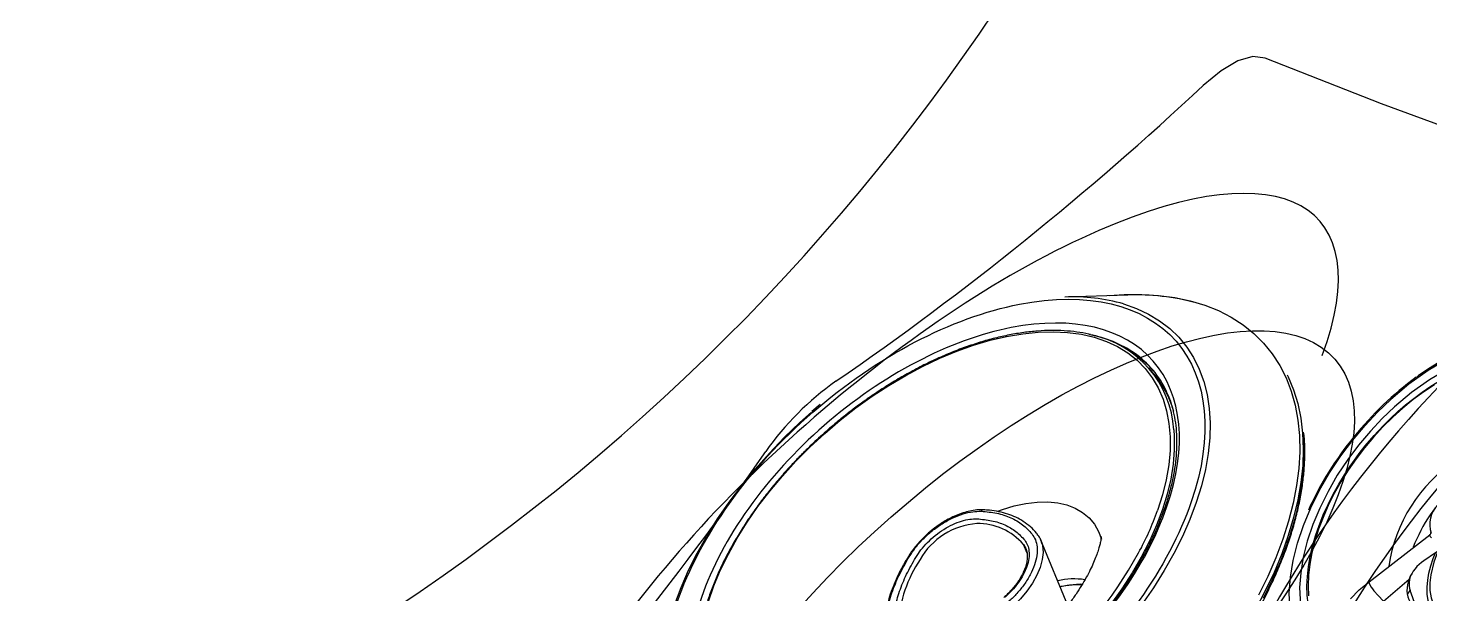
# Model space of a CAD drawing. Extents: x 398 to 509, y 623 to 780.
# Drawn here: x 487.97 to 497.15, y 660.42 to 664.12 of the extents above; entities that cross this region are included whole.
import ezdxf

# ---------------------------------------------------------------- set-up
doc = ezdxf.new("R2010")
doc.units = 0
doc.header["$MEASUREMENT"] = 0
for name, color, linetype in [('1', 4, 'Continuous'), ('2', 3, 'Continuous'), ('JET', 3, 'Continuous'), ('Menu', 1, 'Continuous')]:
    doc.layers.add(name, color=color, linetype=linetype)

# ---------------------------------------------------------------- blocks, each defined once
blk = doc.blocks.new('5Dir_1645301-2')
at = {"layer": '1', "color": 3, "linetype": 'Continuous', "lineweight": 25}
for p, q in [((-0.0321, 1.3945), (-0.1035, 1.3956)), ((1.9559, 0.6126), (1.637, 0.8735)), ((1.7469, 0.1183), (1.7469, 0.16)), ((0.3503, -0.2281), (0.3695, -0.17)), ((0.3695, -0.17), (0.3637, -0.2012)), ((0.4815, -0.1824), (0.4823, -0.1777)), ((0.3274, -0.662), (0.4737, -0.2242)), ((0.4737, -0.2242), (0.4645, -0.2462))]:
    blk.add_line(p, q, dxfattribs=at)
at = {"layer": '1', "color": 3, "linetype": 'Continuous', "lineweight": 25, "flags": 128}
for points in [[(-1.6099, 1.034), (-1.5059, 1.0901), (-1.3957, 1.1421), (-1.2797, 1.1898), (-1.1584, 1.2328), (-1.0324, 1.2711), (-0.9023, 1.3045), (-0.7686, 1.3327), (-0.6319, 1.3558), (-0.4929, 1.3735), (-0.3521, 1.3858), (-0.2103, 1.3926), (-0.1097, 1.3942)], [(-1.4309, 0.9035), (-1.3365, 0.9569), (-1.2357, 1.0063), (-1.129, 1.0513), (-1.0169, 1.0917), (-0.9001, 1.1274), (-0.7791, 1.1581), (-0.6546, 1.1836), (-0.5272, 1.204), (-0.3976, 1.2189), (-0.2665, 1.2285), (-0.1345, 1.2325), (-0.0024, 1.231), (0.1292, 1.2241), (0.2596, 1.2117), (0.3881, 1.1938), (0.5141, 1.1707), (0.6368, 1.1424), (0.7556, 1.109), (0.87, 1.0708), (0.9793, 1.0279), (1.083, 0.9806), (1.1804, 0.9291), (1.2712, 0.8736), (1.3548, 0.8145), (1.4308, 0.7521), (1.4988, 0.6867), (1.5585, 0.6186), (1.6095, 0.5482), (1.6515, 0.4759), (1.6845, 0.402), (1.708, 0.327), (1.7222, 0.2511), (1.7268, 0.1749), (1.7219, 0.0986), (1.7075, 0.0228), (1.6836, -0.0523), (1.6504, -0.1261), (1.608, -0.1984), (1.5568, -0.2687), (1.4969, -0.3367), (1.4286, -0.402), (1.3524, -0.4643), (1.2685, -0.5233), (1.1775, -0.5786), (1.1775, -0.5786)], [(1.6722, -1.2596), (1.5585, -1.3208), (1.4384, -1.3778), (1.3125, -1.4304)], [(1.862, 0.6895), (1.9409, 0.6298), (2.0282, 0.5555), (2.1073, 0.4783), (2.178, 0.3984), (2.2401, 0.3161), (2.2933, 0.2318), (2.3374, 0.1458), (2.3722, 0.0583), (2.3977, -0.0302), (2.4137, -0.1194), (2.4201, -0.2091), (2.4169, -0.2988), (2.4042, -0.3882), (2.382, -0.4771), (2.3503, -0.5649), (2.3093, -0.6515), (2.2592, -0.7364), (2.2001, -0.8194), (2.1323, -0.9001), (2.056, -0.9783), (1.9715, -1.0536), (1.8792, -1.1258), (1.7793, -1.1946), (1.6722, -1.2596)], [(1.8975, 0.5863), (1.9414, 0.5091), (1.9768, 0.4294), (2.0028, 0.3486), (2.0194, 0.267), (2.0265, 0.1849), (2.0242, 0.1027), (2.0123, 0.0208), (1.9909, -0.0604), (1.9603, -0.1407), (1.9204, -0.2196), (1.8714, -0.2967), (1.8137, -0.3719), (1.7473, -0.4446), (1.6727, -0.5146), (1.5902, -0.5816), (1.5001, -0.6452), (1.4029, -0.7052), (1.2989, -0.7614), (1.1886, -0.8134), (1.0726, -0.861), (0.9514, -0.9041), (0.8254, -0.9424), (0.6953, -0.9757)], [(0.3845, 0.1043), (0.4154, 0.0925), (0.4898, 0.0594), (0.5579, 0.022), (0.619, -0.0191), (0.6724, -0.0637), (0.7176, -0.1113), (0.7541, -0.1612), (0.7815, -0.2131), (0.7996, -0.2663), (0.808, -0.3203), (0.8068, -0.3745), (0.7959, -0.4283), (0.7764, -0.4794)], [(1.6041, -0.2516), (1.5797, -0.2838), (1.5205, -0.352), (1.4531, -0.4175), (1.3778, -0.4802), (1.2949, -0.5396), (1.2049, -0.5954), (1.1082, -0.6473), (1.0054, -0.6952), (0.8969, -0.7387), (0.7833, -0.7776), (0.6652, -0.8117), (0.5431, -0.8409)], [(0.4645, -0.2462), (0.4582, -0.2578), (0.432, -0.2932), (0.3968, -0.3258), (0.3534, -0.355), (0.3029, -0.38), (0.2464, -0.4003), (0.1851, -0.4155), (0.1206, -0.4251), (0.0544, -0.4289)], [(0.3637, -0.2012), (0.3621, -0.2055), (0.358, -0.2151)], [(2.4013, -0.4661), (2.3975, -0.4799), (2.3683, -0.5675), (2.3298, -0.6539), (2.2823, -0.7388), (2.2259, -0.8218), (2.1608, -0.9027), (2.0873, -0.9812), (2.0057, -1.057), (1.9162, -1.1297), (1.8192, -1.1991), (1.715, -1.265), (1.6041, -1.3271), (1.4868, -1.3852), (1.3637, -1.4391), (1.235, -1.4885)], [(0.3694, -0.5362), (0.423, -0.5674), (0.4612, -0.5944)], [(1.6787, -1.2973), (1.5656, -1.3581), (1.4463, -1.4147), (1.3212, -1.4671)]]:
    blk.add_lwpolyline(points, dxfattribs=at)
at = {"layer": '1', "color": 3, "linetype": 'Continuous', "lineweight": 25}
for centre, radius, start, end in [((0.8989, -0.0578), 1.1883, 32.81923, 51.60039), ((0.9919, 0.1009), 0.7732, 14.73187, 38.30836), ((1.0733, 0.1599), 0.6716, 322.21365, 37.70469), ((1.0511, -0.5183), 1.4484, 33.44256, 51.337), ((1.1159, 0.1164), 0.6428, 1.323, 17.96939), ((1.1265, 0.144), 0.632, 343.99982, 14.05608), ((0.0393, -0.6681), 0.9029, 105.73827, 134.25635), ((-0.2543, 0.2559), 0.00834, 34.68173, 94.24725), ((-0.0523, -0.2452), 0.4716, 53.4572, 108.95673), ((-0.0308, -0.1712), 0.4002, 0.16623, 49.6307), ((0.3099, 0.1598), 0.0171, 52.64989, 113.7879), ((1.0893, 0.1228), 0.6576, 334.56119, 359.60767), ((0.1392, -0.9407), 0.5067, 41.00373, 61.27246), ((0.1921, 1.179), 2.015, 290.626, 299.27865), ((-0.1029, 2.0654), 2.9487, 249.51846, 289.92178), ((0.8358, 0.249), 1.7611, 298.59552, 322.60831)]:
    blk.add_arc(centre, radius, start, end, dxfattribs=at)
for points, knots in [([(-1.5883, 1.0334), (-1.1945, 1.2607), (-0.6604, 1.3884), (0.4534, 1.3884), (0.9875, 1.2607), (1.7751, 0.806), (1.9963, 0.4977), (1.9963, -0.1453), (1.7751, -0.4536), (1.3813, -0.681)], [0, 0, 0, 0, 0.25, 0.25, 0.5, 0.5, 0.75, 0.75, 1, 1, 1, 1]), ([(-0.1035, 1.2365), (-0.1472, 1.236), (-0.2083, 1.2353), (-0.2979, 1.2308), (-0.3735, 1.2254), (-0.463, 1.2165), (-0.5558, 1.2045), (-0.6517, 1.1889), (-0.7488, 1.1697), (-0.8461, 1.1469), (-0.9425, 1.1205), (-1.0372, 1.0905), (-1.1296, 1.0571), (-1.2191, 1.0202), (-1.3052, 0.9801), (-1.3874, 0.9368), (-1.4653, 0.8906), (-1.5386, 0.8415), (-1.6068, 0.7897), (-1.6698, 0.7354), (-1.727, 0.6786), (-1.7735, 0.6264), (-1.7981, 0.5923), (-1.808, 0.5786)], [0, 0, 0, 0, 0.060457, 0.0845386, 0.1245221, 0.165902, 0.2101696, 0.2562421, 0.3036821, 0.3521412, 0.4013728, 0.4511963, 0.5014779, 0.552118, 0.6030423, 0.654197, 0.7055447, 0.7570628, 0.8087414, 0.860583, 0.9126047, 0.9648386, 1, 1, 1, 1]), ([(1.2411, -0.6), (1.5977, -0.3942), (1.7981, -0.1149), (1.7981, 0.4673), (1.5977, 0.7466), (0.8845, 1.1583), (0.4008, 1.274), (-0.6078, 1.274), (-1.0915, 1.1583), (-1.4481, 0.9524)], [0, 0, 0, 0, 0.25, 0.25, 0.5, 0.5, 0.75, 0.75, 1, 1, 1, 1]), ([(1.602, 0.5777), (1.6, 0.5808), (1.5836, 0.6052), (1.5463, 0.6494), (1.49, 0.7097), (1.4266, 0.7676), (1.3572, 0.8229), (1.282, 0.8755), (1.2012, 0.9251), (1.1154, 0.9716), (1.0248, 1.0147), (0.9298, 1.0544), (0.831, 1.0904), (0.7287, 1.1226), (0.6237, 1.1509), (0.5167, 1.1751), (0.4089, 1.1952), (0.3026, 1.211), (0.2032, 1.2221), (0.1161, 1.2293), (0.0352, 1.2338), (-0.0361, 1.2361), (-0.0838, 1.2364), (-0.1035, 1.2365)], [0, 0, 0, 0, 0.0077874, 0.0620409, 0.1162819, 0.1705021, 0.2246945, 0.278852, 0.3329655, 0.387025, 0.4410177, 0.4949249, 0.5487176, 0.6023503, 0.6557471, 0.7087728, 0.7611611, 0.8123067, 0.8604709, 0.9011719, 0.9339895, 0.9727818, 1, 1, 1, 1]), ([(1.3813, -0.681), (0.9875, -0.9083), (0.4534, -1.036), (-0.6604, -1.036), (-1.1945, -0.9083), (-1.9821, -0.4536), (-2.2033, -0.1453), (-2.2033, 0.4977), (-1.9821, 0.806), (-1.5883, 1.0334)], [0, 0, 0, 0, 0.25, 0.25, 0.5, 0.5, 0.75, 0.75, 1, 1, 1, 1]), ([(-1.4481, 0.9524), (-1.8047, 0.7466), (-2.0051, 0.4673), (-2.0051, -0.1149), (-1.8047, -0.3942), (-1.0915, -0.8059), (-0.6078, -0.9216), (0.4008, -0.9216), (0.8845, -0.8059), (1.2411, -0.6)], [0, 0, 0, 0, 0.25, 0.25, 0.5, 0.5, 0.75, 0.75, 1, 1, 1, 1]), ([(-0.0495, 0.2945), (-0.0703, 0.294), (-0.0994, 0.2933), (-0.1418, 0.2889), (-0.1771, 0.2836), (-0.217, 0.2753), (-0.2424, 0.2678), (-0.255, 0.264)], [0, 0, 0, 0, 0.290839, 0.408395, 0.602478, 0.802145, 1, 1, 1, 1]), ([(-0.2474, 0.2606), (-0.2253, 0.2667), (-0.1798, 0.2794), (-0.1037, 0.2891), (-0.0231, 0.2909), (0.0581, 0.2832), (0.135, 0.2664), (0.2032, 0.2416), (0.2607, 0.2112), (0.2892, 0.1872), (0.303, 0.1755)], [0, 0, 0, 0, 0.117022, 0.240624, 0.369038, 0.5, 0.630962, 0.759376, 0.882978, 1, 1, 1, 1]), ([(0.3199, 0.1728), (0.3147, 0.1779), (0.2997, 0.1926), (0.2689, 0.2138), (0.229, 0.2361), (0.1855, 0.2547), (0.1404, 0.2695), (0.0963, 0.2802), (0.0563, 0.2871), (0.0178, 0.2917), (-0.0167, 0.2941), (-0.0399, 0.2944), (-0.0495, 0.2945)], [0, 0, 0, 0, 0.06719, 0.192627, 0.31666, 0.438666, 0.557105, 0.667282, 0.763072, 0.84156, 0.934642, 1, 1, 1, 1]), ([(-0.2548, 0.2637), (-0.2675, 0.2598), (-0.304, 0.2485), (-0.3611, 0.2265), (-0.4261, 0.1979), (-0.4875, 0.1662), (-0.5451, 0.1316), (-0.5983, 0.0941), (-0.6458, 0.0553), (-0.6728, 0.028), (-0.6857, 0.0148)], [0, 0, 0, 0, 0.070841, 0.202085, 0.334708, 0.468386, 0.602909, 0.738157, 0.874079, 1, 1, 1, 1]), ([(-0.6674, 0.0182), (-0.6416, 0.0429), (-0.5899, 0.0926), (-0.4898, 0.1581), (-0.3764, 0.2159), (-0.2902, 0.2458), (-0.2474, 0.2606)], [0, 0, 0, 0, 0.2487225, 0.5, 0.7512775, 1, 1, 1, 1]), ([(-0.6124, 0.0008), (-0.5882, 0.0241), (-0.5396, 0.0709), (-0.4454, 0.1325), (-0.3387, 0.1868), (-0.2577, 0.2149), (-0.2174, 0.2289)], [0, 0, 0, 0, 0.248723, 0.5, 0.751277, 1, 1, 1, 1]), ([(-0.2174, 0.2289), (-0.1986, 0.2341), (-0.16, 0.2448), (-0.0955, 0.2531), (-0.0271, 0.2546), (0.0417, 0.248), (0.107, 0.2338), (0.1649, 0.2128), (0.2137, 0.187), (0.2378, 0.1666), (0.2496, 0.1567)], [0, 0, 0, 0, 0.1170219, 0.2406239, 0.3690378, 0.5, 0.6309622, 0.759376, 0.8829781, 1, 1, 1, 1]), ([(0.2496, 0.1567), (0.2724, 0.1329), (0.3182, 0.0852), (0.3635, 0.0073), (0.3918, -0.0732), (0.3934, -0.1277), (0.3942, -0.1549)], [0, 0, 0, 0, 0.248722, 0.5, 0.751278, 1, 1, 1, 1]), ([(0.303, 0.1755), (0.3273, 0.1502), (0.376, 0.0995), (0.4241, 0.0167), (0.4542, -0.0689), (0.4559, -0.1269), (0.4567, -0.1557)], [0, 0, 0, 0, 0.2487225, 0.5, 0.7512775, 1, 1, 1, 1]), ([(0.4819, -0.1765), (0.4822, -0.1742), (0.4843, -0.1532), (0.4803, -0.1125), (0.4693, -0.0568), (0.4497, -0.0029), (0.4235, 0.0482), (0.39, 0.0976), (0.3556, 0.1393), (0.3298, 0.1635), (0.3199, 0.1729)], [0, 0, 0, 0, 0.0184271, 0.1704813, 0.32819, 0.4730889, 0.6182806, 0.7636774, 0.9091566, 1, 1, 1, 1]), ([(1.7339, -0.023), (1.7304, -0.0362), (1.7209, -0.0713), (1.6967, -0.1275), (1.6631, -0.1914), (1.6221, -0.2538), (1.5744, -0.3147), (1.5201, -0.3737), (1.4595, -0.4307), (1.3926, -0.4854), (1.3198, -0.5378), (1.2414, -0.5874), (1.1576, -0.6341), (1.0689, -0.6778), (0.9757, -0.7182), (0.8783, -0.7552), (0.7772, -0.7885), (0.673, -0.8181), (0.5665, -0.8437), (0.4584, -0.8654), (0.3506, -0.8828), (0.2455, -0.896), (0.1526, -0.9046), (0.0698, -0.91), (-0.0124, -0.9135), (-0.0706, -0.914), (-0.1035, -0.9143)], [0, 0, 0, 0, 0.027332, 0.072799, 0.118018, 0.163018, 0.207847, 0.25255, 0.297163, 0.341716, 0.386228, 0.430709, 0.475161, 0.519584, 0.563967, 0.608293, 0.652529, 0.696626, 0.740495, 0.783973, 0.826717, 0.867857, 0.906357, 0.933713, 0.962615, 1, 1, 1, 1]), ([(0.3942, -0.1549), (0.3926, -0.1669), (0.3894, -0.1915), (0.3695, -0.2279), (0.3376, -0.2628), (0.2933, -0.294), (0.2393, -0.3195), (0.1789, -0.3379), (0.1158, -0.3494), (0.0731, -0.3513), (0.0523, -0.3522)], [0, 0, 0, 0, 0.117022, 0.240624, 0.3690378, 0.5, 0.6309622, 0.759376, 0.882978, 1, 1, 1, 1]), ([(0.4567, -0.1557), (0.4549, -0.1699), (0.4511, -0.1989), (0.4276, -0.2418), (0.39, -0.283), (0.3379, -0.3197), (0.2742, -0.3498), (0.203, -0.3715), (0.1286, -0.3851), (0.0783, -0.3873), (0.0538, -0.3883)], [0, 0, 0, 0, 0.117022, 0.240624, 0.369038, 0.5, 0.630962, 0.759376, 0.882978, 1, 1, 1, 1]), ([(0.4634, -0.2482), (0.4641, -0.247), (0.4708, -0.2356), (0.4784, -0.2119), (0.481, -0.1892), (0.4823, -0.1777)], [0, 0, 0, 0, 0.053592, 0.518799, 1, 1, 1, 1]), ([(0.358, -0.2133), (0.3559, -0.2178), (0.3504, -0.23), (0.3345, -0.2495), (0.3114, -0.2709), (0.2828, -0.2903), (0.2499, -0.3074), (0.2139, -0.3214), (0.1769, -0.3322), (0.1425, -0.3394), (0.11, -0.344), (0.0781, -0.347), (0.0556, -0.3474), (0.044, -0.3476)], [0, 0, 0, 0, 0.064531, 0.1728932, 0.2792712, 0.3846019, 0.4888225, 0.5910098, 0.6879483, 0.7770184, 0.84417, 0.9200305, 1, 1, 1, 1]), ([(0.7865, -0.4655), (0.7866, -0.4654), (0.7873, -0.4645), (0.7843, -0.468), (0.7762, -0.4757), (0.7616, -0.4879), (0.7409, -0.5031), (0.7135, -0.5209), (0.6795, -0.5403), (0.639, -0.5609), (0.5921, -0.5819), (0.539, -0.6027), (0.4803, -0.6226), (0.4164, -0.6413), (0.3482, -0.6582), (0.2766, -0.6729), (0.2035, -0.6849), (0.1319, -0.694), (0.0684, -0.6999), (0.0108, -0.7036), (-0.0445, -0.7058), (-0.1136, -0.7068), (-0.1764, -0.7055), (-0.2392, -0.7024), (-0.2927, -0.6985), (-0.3555, -0.692), (-0.4199, -0.6834), (-0.4853, -0.6725), (-0.55, -0.6593), (-0.6128, -0.6441), (-0.6727, -0.6271), (-0.7289, -0.6087), (-0.7807, -0.5894), (-0.8274, -0.5695), (-0.8687, -0.5497), (-0.9042, -0.5305), (-0.9338, -0.5125), (-0.9574, -0.4964), (-0.975, -0.4828), (-0.9867, -0.4726), (-0.9929, -0.4662), (-0.9933, -0.4658), (-0.9934, -0.4656)], [0, 0, 0, 0, 0.003098, 0.030846, 0.057992, 0.084817, 0.111544, 0.138282, 0.165171, 0.192306, 0.219741, 0.247496, 0.275559, 0.30388, 0.332371, 0.360872, 0.389074, 0.416218, 0.440606, 0.458459, 0.47849, 0.500017, 0.532342, 0.545626, 0.567593, 0.59033, 0.614594, 0.639735, 0.665462, 0.691537, 0.717786, 0.744076, 0.770316, 0.796444, 0.82243, 0.848278, 0.874025, 0.899748, 0.925564, 0.951603, 0.978043, 1, 1, 1, 1]), ([(0.485, -0.6205), (0.4742, -0.6112), (0.4411, -0.5829), (0.4019, -0.5552), (0.3727, -0.5392), (0.3691, -0.5372)], [0, 0, 0, 0, 0.299139, 0.914192, 1, 1, 1, 1]), ([(0.4597, -0.5937), (0.4691, -0.6007), (0.48, -0.6089), (0.4887, -0.6176), (0.49, -0.6188)], [0, 0, 0, 0, 0.855237, 1, 1, 1, 1]), ([(-0.1035, -1.7286), (-0.0522, -1.7282), (0.0196, -1.7275), (0.1249, -1.7229), (0.2137, -1.7175), (0.319, -1.7086), (0.4287, -1.6964), (0.5424, -1.6807), (0.6582, -1.6613), (0.7749, -1.6383), (0.8914, -1.6114), (1.007, -1.5808), (1.121, -1.5466), (1.2326, -1.5087), (1.3415, -1.4673), (1.4471, -1.4224), (1.5489, -1.3743), (1.6467, -1.3229), (1.74, -1.2685), (1.8285, -1.2111), (1.9119, -1.151), (1.99, -1.0883), (2.0625, -1.023), (2.129, -0.9553), (2.1862, -0.8901), (2.2181, -0.8468), (2.2323, -0.8274)], [0, 0, 0, 0, 0.051832, 0.072404, 0.106585, 0.141972, 0.179847, 0.219293, 0.25994, 0.301493, 0.343741, 0.386529, 0.429744, 0.473295, 0.517116, 0.561155, 0.605372, 0.649738, 0.694231, 0.738837, 0.783549, 0.828367, 0.873296, 0.91835, 0.96355, 1, 1, 1, 1])]:
    blk.add_open_spline(points, degree=3, knots=knots, dxfattribs=at)
blk = doc.blocks.new('3DR')
at = {"layer": '1', "color": 3, "linetype": 'Continuous'}
for p, q in [((-0.7539, -0.5902), (-0.2626, -0.6962)), ((-0.2615, -0.6967), (-0.2633, -0.6962)), ((-0.7909, -0.7453), (-0.5715, -0.7798)), ((-0.6784, -0.9285), (-0.624, -0.8337)), ((-0.6516, -0.8361), (-0.624, -0.8337))]:
    blk.add_line(p, q, dxfattribs=at)
at = {"layer": '1', "color": 3, "linetype": 'Continuous', "flags": 128}
for points in [[(-1.216, -0.3003), (-1.1458, -0.2376), (-1.0621, -0.1768), (-0.9683, -0.1209), (-0.8632, -0.0697), (-0.7497, -0.025), (-0.6291, 0.0129), (-0.5026, 0.0434), (-0.3744, 0.066), (-0.2431, 0.081), (-0.1155, 0.0882), (0.0125, 0.0882), (0.1324, 0.0816), (0.2506, 0.0687)], [(0.2287, 0.0193), (0.1184, 0.0313), (0.0064, 0.0375), (-0.113, 0.0375), (-0.2321, 0.0308), (-0.3546, 0.0168), (-0.4743, -0.0043), (-0.5924, -0.0328), (-0.705, -0.0682), (-0.8109, -0.1099), (-0.909, -0.1577), (-0.9966, -0.2098), (-1.0747, -0.2667), (-1.1598, -0.3453)], [(-1.2183, -0.5241), (-1.2133, -0.5123), (-1.1881, -0.4665), (-1.1577, -0.4218), (-1.1221, -0.3785), (-1.0817, -0.3368), (-1.0365, -0.2968), (-0.9869, -0.2588), (-0.9332, -0.2228), (-0.8755, -0.1892), (-0.8141, -0.1579), (-0.7495, -0.1292), (-0.682, -0.1031), (-0.612, -0.0799), (-0.54, -0.0595), (-0.4666, -0.0422), (-0.3929, -0.028), (-0.321, -0.0169), (-0.2543, -0.0092), (-0.2065, -0.005), (-0.1537, -0.0017), (-0.0899, 0.0004)], [(0.6981, -0.0478), (0.554, 0.0032), (0.4037, 0.0419), (0.2506, 0.0687)], [(0.6464, -0.0894), (0.5119, -0.0418), (0.3716, -0.0057), (0.2287, 0.0193)], [(-0.0899, 0.0004), (0, 0), (0.0358, -0.0013), (0.095, -0.0048), (0.1559, -0.0103), (0.2202, -0.0182), (0.2861, -0.0286), (0.3527, -0.0417), (0.4191, -0.0575), (0.4847, -0.0759), (0.5488, -0.0969), (0.6109, -0.1204), (0.6707, -0.1465), (0.7278, -0.1749), (0.7818, -0.2057), (0.8324, -0.2386), (0.8795, -0.2735), (0.9226, -0.3104), (0.9617, -0.3492), (0.9965, -0.3897), (1.0267, -0.4319), (1.0523, -0.4756), (1.0549, -0.4812)], [(1.1382, -0.3317), (1.1146, -0.3052), (1.0658, -0.2571), (1.011, -0.2111), (0.9505, -0.1677), (0.8846, -0.1269), (0.8137, -0.089), (0.7382, -0.0543), (0.6584, -0.0228), (0.5748, 0.0052), (0.4878, 0.0296), (0.4723, 0.0335)], [(0.5086, -0.0884), (0.4282, -0.0646), (0.3447, -0.0445), (0.2586, -0.0283), (0.1704, -0.016), (0.0806, -0.0078), (-0.0101, -0.0037), (-0.1012, -0.0038), (-0.1922, -0.008), (-0.2824, -0.0162), (-0.3714, -0.0286), (-0.4587, -0.0449), (-0.5435, -0.0651), (-0.6255, -0.089), (-0.7041, -0.1165), (-0.7789, -0.1475), (-0.8493, -0.1817), (-0.915, -0.219), (-0.9755, -0.2591), (-1.0305, -0.3017), (-1.0796, -0.3466)], [(-0.9185, -0.5697), (-0.8365, -0.5761), (-0.7539, -0.5902)], [(-0.754, -0.5903), (-0.7541, -0.5902), (-0.757, -0.5916), (-0.7639, -0.6034), (-0.7714, -0.624), (-0.7752, -0.6377), (-0.7788, -0.6538), (-0.7855, -0.6938), (-0.7909, -0.7453)], [(-0.6523, -1.0683), (-0.6523, -1.0681), (-0.6398, -1.0328), (-0.6217, -0.9986), (-0.5983, -0.9656), (-0.5698, -0.9344), (-0.5367, -0.9053), (-0.4995, -0.8785), (-0.4586, -0.8543), (-0.4145, -0.8327), (-0.3677, -0.814), (-0.3292, -0.8015)], [(-0.3108, -0.8073), (-0.3832, -0.8318), (-0.4589, -0.8698), (-0.5023, -0.8992), (-0.5403, -0.9324), (-0.5716, -0.9691), (-0.5903, -0.9991), (-0.6037, -1.0299), (-0.6141, -1.0944), (-0.6132, -1.1031)], [(-0.2676, -0.8192), (-0.329, -0.802), (-0.4185, -0.7765)]]:
    blk.add_lwpolyline(points, dxfattribs=at)
at = {"layer": '1', "color": 3, "linetype": 'Continuous'}
for centre, radius, start, end in [((-0.0609, -2.0908), 2.187, 90.80144, 105.65467), ((-0.0439, -2.0781), 2.1746, 76.34493, 91.25378), ((-0.0602, -1.491), 1.018, 73.88018, 121.62242), ((-0.0606, -1.639), 1.0285, 82.33574, 108.97394), ((-0.0934, -0.7941), 0.1836, 85.56197, 148.07698), ((-0.2423, -0.7161), 0.0289, 136.63991, 184.57828), ((-0.2586, -0.6818), 0.0156, 243.22136, 314.07001), ((-0.5198, -0.9485), 0.1764, 107.03834, 158.18228), ((-0.5013, -0.9098), 0.1444, 103.88091, 148.20298), ((-0.4897, -1.0187), 0.2524, 73.62293, 108.89755)]:
    blk.add_arc(centre, radius, start, end, dxfattribs=at)
blk = doc.blocks.new('2018 PRISM')
at = {"layer": '1'}
blk.add_arc((83.9991, 28.3733), 14.1, 266.18392, 2.12044, dxfattribs=at)
at = {"layer": '1', "linetype": 'Continuous', "lineweight": 25}
blk.add_arc((95.7479, 16.575), 1.869, 124.97136, 145.02338, dxfattribs=at)
at = {"layer": '2', "linetype": 'Continuous', "lineweight": 25, "flags": 128}
for points in [[(97.4875, 20.2223), (97.407, 20.2316), (97.3087, 20.2034), (97.1978, 20.139), (97.0809, 20.0429)], [(101.695, 18.8011), (101.0355, 18.9944), (100.3664, 19.1979), (99.6835, 19.4159), (98.9803, 19.6548), (98.2493, 19.9225), (97.4875, 20.2223)]]:
    blk.add_lwpolyline(points, dxfattribs=at)
at = {"layer": '2', "linetype": 'Continuous', "lineweight": 25}
for centre, radius, start, end in [((82.9259, 35.1569), 20.7074, 304.57388, 313.12339), ((77.1451, 29.4155), 20.7351, 316.87923, 325.41726)]:
    blk.add_arc(centre, radius, start, end, dxfattribs=at)
at = {"layer": '2'}
for centre, major_axis, ratio, start_param, end_param in [((95.2891, 16.914), (2.5534, 2.2431), 0.358249, 5.696896, 9.972914), ((98.7525, 17.1711), (1.4611, 1.798), 0.299291, 5.811848, 9.953837)]:
    blk.add_ellipse(centre, major_axis=major_axis, ratio=ratio, start_param=start_param, end_param=end_param, dxfattribs=at)
for centre, major_axis, ratio in [((99.0168, 16.995), (1.2828, 1.5787), 0.28044), ((95.7919, 16.3627), (2.1508, 1.8894), 0.398511)]:
    blk.add_ellipse(centre, major_axis=major_axis, ratio=ratio, dxfattribs=at)
at = {"layer": 'JET', "rotation": 41.040638248772}
blk.add_blockref('5Dir_1645301-2', (95.514, 16.9244), dxfattribs=at)
at = {"layer": 'Menu', "rotation": 49.92739429163352}
blk.add_blockref('3DR', (98.2005, 17.7516), dxfattribs=at)

msp = doc.modelspace()

# ---------------------------------------------------------------- block references
at = {"layer": '1'}
msp.add_blockref('2018 PRISM', (398.5801, 643.7055), dxfattribs=at)

doc.saveas('drawing.dxf')
